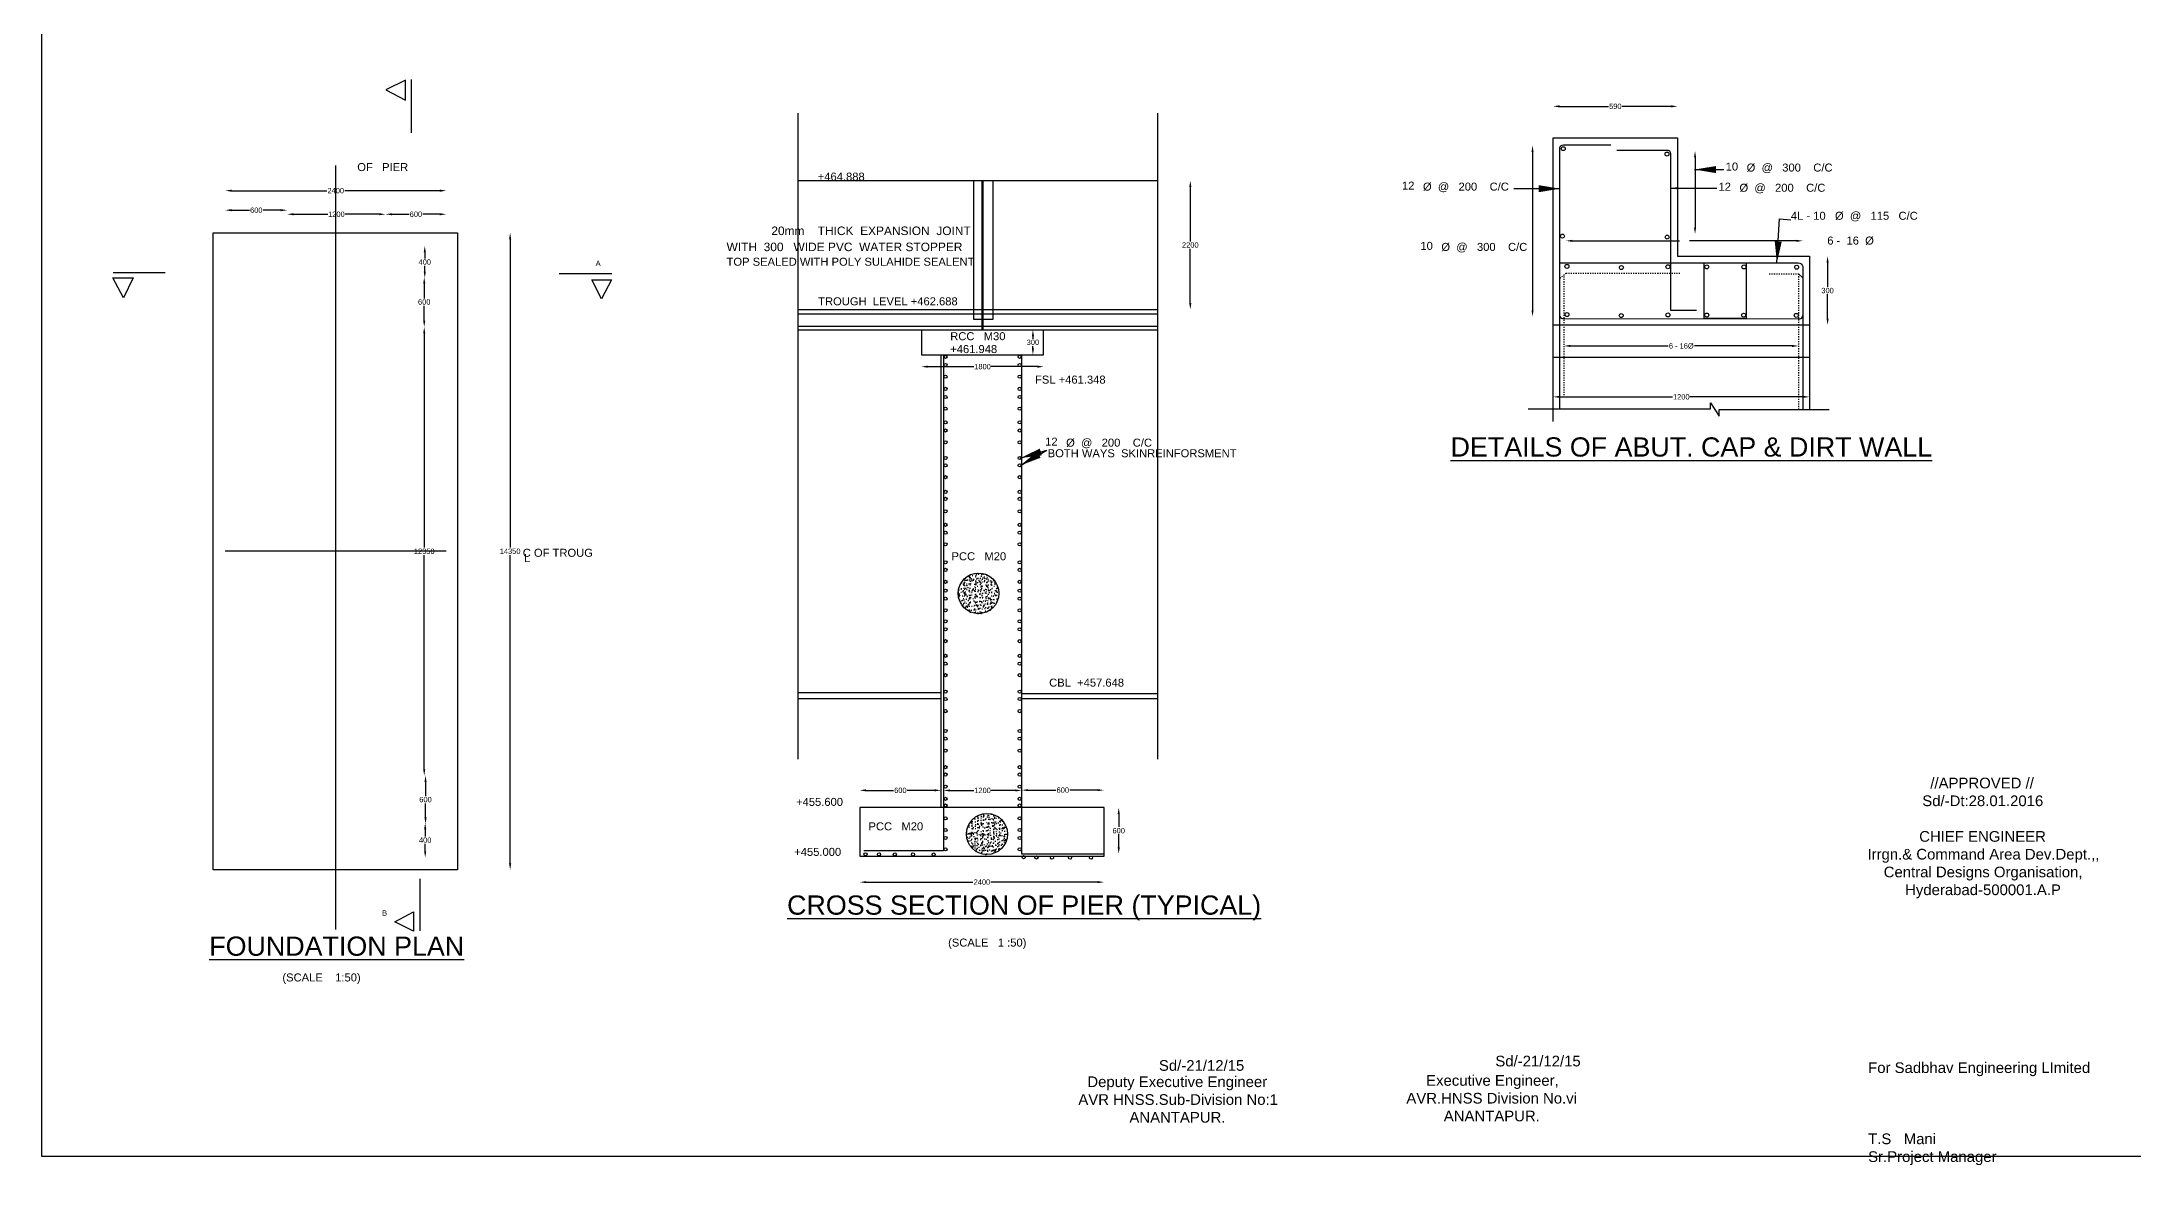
# Model space of a CAD drawing. Header units: inches. Extents: x -301 to 28, y 7 to 217.
# Drawn here: x -301 to -105.1, y 6.9 to 112.2 of the extents above; entities that cross this region are included whole.
import ezdxf

# ---------------------------------------------------------------- set-up
doc = ezdxf.new("R2010")
doc.units = ezdxf.units.IN
doc.header["$MEASUREMENT"] = 0
doc.linetypes.add('DOT2', pattern=[0.125, 0, -0.125])
doc.layers.add('DIMENSIONS', color=7, linetype='Continuous')
doc.layers.add('TEXT', color=10, linetype='Continuous')
doc.styles.get("Standard").update_dxf_attribs({"font": 'arial.ttf', "height": 0.5})
doc.dimstyles.get("Standard").update_dxf_attribs({"dimtxt": 0.5, "dimasz": 0.6, "dimexe": 0.18, "dimexo": 0.0625, "dimgap": 0.09, "dimtad": 0, "dimtih": 1, "dimtoh": 1, "dimdec": 4, "dimzin": 0, "dimdsep": 46, "dimtxsty": 'Standard', "dimcen": 0.09, "dimse1": 1, "dimse2": 1, "dimadec": 0, "dimazin": 0, "dimtfac": 1, "dimtdec": 4, "dimtofl": 0, "dimtmove": 0, "dimatfit": 3, "dimfxl": 1, "dimtolj": 1, "dimtzin": 0, "dimarcsym": 0})
pattern_1 = [(50, (0, 0), (0.7172602, -0.0627521), [0.075, -0.825]), (355, (0, 0), (-0.1387513, 0.7521921), [0.06, -0.66]), (100.4514, (0.0598, -0.0052), (0.5785094, 0.6894395), [0.0637402, -0.701142]), (46.1842, (0, 0.2), (1.067241, -0.165519), [0.1125, -1.2375]), (96.6356, (0.0889, 0.1862), (0.9346627, 0.974118), [0.0956103, -1.051713]), (351.1842, (0, 0.2), (0.934662, 0.9741186), [0.09, -0.99]), (21, (0.1, 0.15), (0.596907, -0.4026189), [0.075, -0.825]), (326, (0.1, 0.15), (0.2433153, 0.72515), [0.06, -0.66]), (71.4514, (0.14974, 0.11645), (0.8402226, 0.3225305), [0.0637402, -0.701142]), (37.5, (0, 0), (0.01215986, 0.33289385), [0, -0.652, 0, -0.67, 0, -0.6625]), (7.5, (0, 0), (0.26306954, 0.3944117), [0, -0.382, 0, -0.637, 0, -0.2525]), (327.5, (-0.223, 0), (0.53382244, -0.02255487), [0, -0.25, 0, -0.78, 0, -1.035]), (317.5, (-0.323, 0), (0.5831862, 0.100105), [0, -0.325, 0, -0.518, 0, -0.735])]

# ---------------------------------------------------------------- blocks, each defined once
blk = doc.blocks.new('*D46')
at = {"layer": 'Defpoints', "color": 0, "transparency": 16777216}
for p in [(-263.14, 98.21), (-283.85, 64.47), (-263.14, 64.47)]:
    blk.add_point(p, dxfattribs=at)
at = {"layer": 'DIMENSIONS', "color": 0, "lineweight": -2, "transparency": 16777216}
for p, q in [((-283.25, 98.21), (-274.33, 98.21)), ((-263.74, 98.21), (-272.65, 98.21))]:
    blk.add_line(p, q, dxfattribs=at)
at = {"layer": 'DIMENSIONS', "color": 0, "transparency": 16777216}
for points in [[(-283.25, 98.31), (-283.25, 98.11), (-283.85, 98.21)], [(-263.74, 98.31), (-263.74, 98.11), (-263.14, 98.21)]]:
    blk.add_solid(points, dxfattribs=at)
at = {"layer": 'DIMENSIONS', "color": 0, "transparency": 16777216, "insert": (-273.49, 98.21), "char_height": 0.5, "attachment_point": 5}
blk.add_mtext('\\A1;2400', dxfattribs=at)
blk = doc.blocks.new('*D47')
at = {"layer": 'Defpoints', "color": 0, "transparency": 16777216}
for p in [(-283.85, 96.11), (-278.04, 96.38), (-278.04, 96.03)]:
    blk.add_point(p, dxfattribs=at)
at = {"layer": 'DIMENSIONS', "color": 0, "lineweight": -2, "transparency": 16777216}
for p, q in [((-283.25, 96.38), (-281.59, 96.38)), ((-278.64, 96.38), (-280.3, 96.38))]:
    blk.add_line(p, q, dxfattribs=at)
at = {"layer": 'DIMENSIONS', "color": 0, "transparency": 16777216}
for points in [[(-283.25, 96.48), (-283.25, 96.28), (-283.85, 96.38)], [(-278.64, 96.48), (-278.64, 96.28), (-278.04, 96.38)]]:
    blk.add_solid(points, dxfattribs=at)
at = {"layer": 'DIMENSIONS', "color": 0, "transparency": 16777216, "insert": (-280.94, 96.38), "char_height": 0.5, "attachment_point": 5}
blk.add_mtext('\\A1;600', dxfattribs=at)
blk = doc.blocks.new('*D48')
at = {"layer": 'Defpoints', "color": 0, "transparency": 16777216}
for p in [(-278.04, 96.1), (-268.82, 96.1), (-268.82, 96)]:
    blk.add_point(p, dxfattribs=at)
at = {"layer": 'DIMENSIONS', "color": 0, "lineweight": -2, "transparency": 16777216}
for p, q in [((-277.44, 96), (-274.24, 96)), ((-269.42, 96), (-272.62, 96))]:
    blk.add_line(p, q, dxfattribs=at)
at = {"layer": 'DIMENSIONS', "color": 0, "transparency": 16777216}
for points in [[(-277.44, 96.1), (-277.44, 95.9), (-278.04, 96)], [(-269.42, 96.1), (-269.42, 95.9), (-268.82, 96)]]:
    blk.add_solid(points, dxfattribs=at)
at = {"layer": 'DIMENSIONS', "color": 0, "transparency": 16777216, "insert": (-273.43, 96), "char_height": 0.5, "attachment_point": 5}
blk.add_mtext('\\A1;1200', dxfattribs=at)
blk = doc.blocks.new('*D49')
at = {"layer": 'Defpoints', "color": 0, "transparency": 16777216}
for p in [(-268.82, 96), (-263.14, 96), (-263.14, 96)]:
    blk.add_point(p, dxfattribs=at)
at = {"layer": 'DIMENSIONS', "color": 0, "lineweight": -2, "transparency": 16777216}
for p, q in [((-268.22, 96), (-266.62, 96)), ((-263.74, 96), (-265.34, 96))]:
    blk.add_line(p, q, dxfattribs=at)
at = {"layer": 'DIMENSIONS', "color": 0, "transparency": 16777216}
for points in [[(-268.22, 96.1), (-268.22, 95.9), (-268.82, 96)], [(-263.74, 96.1), (-263.74, 95.9), (-263.14, 96)]]:
    blk.add_solid(points, dxfattribs=at)
at = {"layer": 'DIMENSIONS', "color": 0, "transparency": 16777216, "insert": (-265.98, 96), "char_height": 0.5, "attachment_point": 5}
blk.add_mtext('\\A1;600', dxfattribs=at)
blk = doc.blocks.new('*D50')
at = {"layer": 'Defpoints', "color": 0, "transparency": 16777216}
for p in [(-262.08, 94.25), (-262.08, 34.58), (-257.15, 34.58)]:
    blk.add_point(p, dxfattribs=at)
at = {"layer": 'DIMENSIONS', "color": 0, "lineweight": -2, "transparency": 16777216}
for p, q in [((-257.15, 93.65), (-257.15, 64.76)), ((-257.15, 35.18), (-257.15, 64.07))]:
    blk.add_line(p, q, dxfattribs=at)
at = {"layer": 'DIMENSIONS', "color": 0, "transparency": 16777216}
for points in [[(-257.25, 93.65), (-257.05, 93.65), (-257.15, 94.25)], [(-257.25, 35.18), (-257.05, 35.18), (-257.15, 34.58)]]:
    blk.add_solid(points, dxfattribs=at)
at = {"layer": 'DIMENSIONS', "color": 0, "transparency": 16777216, "insert": (-257.15, 64.42), "char_height": 0.5, "attachment_point": 5}
blk.add_mtext('\\A1;14350', dxfattribs=at)
blk = doc.blocks.new('*D51')
at = {"layer": 'Defpoints', "color": 0, "transparency": 16777216}
for p in [(-265.13, 38.98), (-265.11, 38.98), (-265.13, 35.72)]:
    blk.add_point(p, dxfattribs=at)
at = {"layer": 'DIMENSIONS', "color": 0, "lineweight": -2, "transparency": 16777216}
for p, q in [((-265.11, 38.38), (-265.11, 37.7)), ((-265.11, 36.32), (-265.11, 37.01))]:
    blk.add_line(p, q, dxfattribs=at)
at = {"layer": 'DIMENSIONS', "color": 0, "transparency": 16777216}
for points in [[(-265.21, 38.38), (-265.01, 38.38), (-265.11, 38.98)], [(-265.21, 36.32), (-265.01, 36.32), (-265.11, 35.72)]]:
    blk.add_solid(points, dxfattribs=at)
at = {"layer": 'DIMENSIONS', "color": 0, "transparency": 16777216, "insert": (-265.11, 37.35), "char_height": 0.5, "attachment_point": 5}
blk.add_mtext('\\A1;400', dxfattribs=at)
blk = doc.blocks.new('*D52')
at = {"layer": 'Defpoints', "color": 0, "transparency": 16777216}
for p in [(-265.09, 43.4), (-265.08, 43.4), (-265.09, 38.89)]:
    blk.add_point(p, dxfattribs=at)
at = {"layer": 'DIMENSIONS', "color": 0, "lineweight": -2, "transparency": 16777216}
for p, q in [((-265.08, 42.8), (-265.08, 41.49)), ((-265.08, 39.49), (-265.08, 40.8))]:
    blk.add_line(p, q, dxfattribs=at)
at = {"layer": 'DIMENSIONS', "color": 0, "transparency": 16777216}
for points in [[(-265.18, 42.8), (-264.98, 42.8), (-265.08, 43.4)], [(-265.18, 39.49), (-264.98, 39.49), (-265.08, 38.89)]]:
    blk.add_solid(points, dxfattribs=at)
at = {"layer": 'DIMENSIONS', "color": 0, "transparency": 16777216, "insert": (-265.08, 41.15), "char_height": 0.5, "attachment_point": 5}
blk.add_mtext('\\A1;600', dxfattribs=at)
blk = doc.blocks.new('*D53')
at = {"layer": 'Defpoints', "color": 0, "transparency": 16777216}
for p in [(-265.2, 85.44), (-265.09, 85.44), (-265.09, 43.4)]:
    blk.add_point(p, dxfattribs=at)
at = {"layer": 'DIMENSIONS', "color": 0, "lineweight": -2, "transparency": 16777216}
for p, q in [((-265.2, 84.84), (-265.2, 64.76)), ((-265.2, 44), (-265.2, 64.07))]:
    blk.add_line(p, q, dxfattribs=at)
at = {"layer": 'DIMENSIONS', "color": 0, "transparency": 16777216}
for points in [[(-265.3, 84.84), (-265.1, 84.84), (-265.2, 85.44)], [(-265.3, 44), (-265.1, 44), (-265.2, 43.4)]]:
    blk.add_solid(points, dxfattribs=at)
at = {"layer": 'DIMENSIONS', "color": 0, "transparency": 16777216, "insert": (-265.2, 64.42), "char_height": 0.5, "attachment_point": 5}
blk.add_mtext('\\A1;12350', dxfattribs=at)
blk = doc.blocks.new('*D54')
at = {"layer": 'Defpoints', "color": 0, "transparency": 16777216}
for p in [(-265.2, 90.11), (-265.2, 90.11), (-265.2, 85.44)]:
    blk.add_point(p, dxfattribs=at)
at = {"layer": 'DIMENSIONS', "color": 0, "lineweight": -2, "transparency": 16777216}
for p, q in [((-265.2, 89.51), (-265.2, 88.12)), ((-265.2, 86.04), (-265.2, 87.43))]:
    blk.add_line(p, q, dxfattribs=at)
at = {"layer": 'DIMENSIONS', "color": 0, "transparency": 16777216}
for points in [[(-265.3, 89.51), (-265.1, 89.51), (-265.2, 90.11)], [(-265.3, 86.04), (-265.1, 86.04), (-265.2, 85.44)]]:
    blk.add_solid(points, dxfattribs=at)
at = {"layer": 'DIMENSIONS', "color": 0, "transparency": 16777216, "insert": (-265.2, 87.78), "char_height": 0.5, "attachment_point": 5}
blk.add_mtext('\\A1;600', dxfattribs=at)
blk = doc.blocks.new('*D55')
at = {"layer": 'Defpoints', "color": 0, "transparency": 16777216}
for p in [(-265.18, 93.03), (-265.15, 93.03), (-265.18, 90.02)]:
    blk.add_point(p, dxfattribs=at)
at = {"layer": 'DIMENSIONS', "color": 0, "lineweight": -2, "transparency": 16777216}
for p, q in [((-265.15, 92.43), (-265.15, 91.87)), ((-265.15, 90.62), (-265.15, 91.18))]:
    blk.add_line(p, q, dxfattribs=at)
at = {"layer": 'DIMENSIONS', "color": 0, "transparency": 16777216}
for points in [[(-265.25, 92.43), (-265.05, 92.43), (-265.15, 93.03)], [(-265.25, 90.62), (-265.05, 90.62), (-265.15, 90.02)]]:
    blk.add_solid(points, dxfattribs=at)
at = {"layer": 'DIMENSIONS', "color": 0, "transparency": 16777216, "insert": (-265.15, 91.52), "char_height": 0.5, "attachment_point": 5}
blk.add_mtext('\\A1;400', dxfattribs=at)
blk = doc.blocks.new('*D56')
at = {"layer": 'Defpoints', "color": 0, "transparency": 16777216}
for p in [(-196.48, 99.15), (-196.48, 87.08), (-193.41, 87.08)]:
    blk.add_point(p, dxfattribs=at)
at = {"layer": 'DIMENSIONS', "color": 0, "lineweight": -2, "transparency": 16777216}
for p, q in [((-193.41, 98.55), (-193.41, 93.46)), ((-193.41, 87.68), (-193.41, 92.77))]:
    blk.add_line(p, q, dxfattribs=at)
at = {"layer": 'DIMENSIONS', "color": 0, "transparency": 16777216}
for points in [[(-193.51, 98.55), (-193.31, 98.55), (-193.41, 99.15)], [(-193.51, 87.68), (-193.31, 87.68), (-193.41, 87.08)]]:
    blk.add_solid(points, dxfattribs=at)
at = {"layer": 'DIMENSIONS', "color": 0, "transparency": 16777216, "insert": (-193.41, 93.12), "char_height": 0.5, "attachment_point": 5}
blk.add_mtext('\\A1;2200', dxfattribs=at)
blk = doc.blocks.new('*D57')
at = {"layer": 'Defpoints', "color": 0, "transparency": 16777216}
for p in [(-208.16, 85.16), (-208.16, 82.84), (-208.16, 82.84)]:
    blk.add_point(p, dxfattribs=at)
at = {"layer": 'DIMENSIONS', "color": 0, "lineweight": -2, "transparency": 16777216}
for p, q in [((-208.16, 84.56), (-208.16, 84.34)), ((-208.16, 83.44), (-208.16, 83.65))]:
    blk.add_line(p, q, dxfattribs=at)
at = {"layer": 'DIMENSIONS', "color": 0, "transparency": 16777216}
for points in [[(-208.26, 84.56), (-208.06, 84.56), (-208.16, 85.16)], [(-208.26, 83.44), (-208.06, 83.44), (-208.16, 82.84)]]:
    blk.add_solid(points, dxfattribs=at)
at = {"layer": 'DIMENSIONS', "color": 0, "transparency": 16777216, "insert": (-208.16, 84), "char_height": 0.5, "attachment_point": 5}
blk.add_mtext('\\A1;300', dxfattribs=at)
blk = doc.blocks.new('*D58')
at = {"layer": 'Defpoints', "color": 0, "transparency": 16777216}
for p in [(-218.61, 82.84), (-207.15, 82.84), (-207.15, 81.72)]:
    blk.add_point(p, dxfattribs=at)
at = {"layer": 'DIMENSIONS', "color": 0, "lineweight": -2, "transparency": 16777216}
for p, q in [((-218.01, 81.72), (-213.69, 81.72)), ((-207.75, 81.72), (-212.07, 81.72))]:
    blk.add_line(p, q, dxfattribs=at)
at = {"layer": 'DIMENSIONS', "color": 0, "transparency": 16777216}
for points in [[(-218.01, 81.82), (-218.01, 81.62), (-218.61, 81.72)], [(-207.75, 81.82), (-207.75, 81.62), (-207.15, 81.72)]]:
    blk.add_solid(points, dxfattribs=at)
at = {"layer": 'DIMENSIONS', "color": 0, "transparency": 16777216, "insert": (-212.88, 81.72), "char_height": 0.5, "attachment_point": 5}
blk.add_mtext('\\A1;1800', dxfattribs=at)
blk = doc.blocks.new('*D59')
at = {"layer": 'Defpoints', "color": 0, "transparency": 16777216}
for p in [(-216.77, 42.02), (-224.39, 40.4), (-216.77, 40.4)]:
    blk.add_point(p, dxfattribs=at)
at = {"layer": 'DIMENSIONS', "color": 0, "lineweight": -2, "transparency": 16777216}
for p, q in [((-223.79, 42.02), (-221.22, 42.02)), ((-217.37, 42.02), (-219.93, 42.02))]:
    blk.add_line(p, q, dxfattribs=at)
at = {"layer": 'DIMENSIONS', "color": 0, "transparency": 16777216}
for points in [[(-223.79, 42.12), (-223.79, 41.92), (-224.39, 42.02)], [(-217.37, 42.12), (-217.37, 41.92), (-216.77, 42.02)]]:
    blk.add_solid(points, dxfattribs=at)
at = {"layer": 'DIMENSIONS', "color": 0, "transparency": 16777216, "insert": (-220.58, 42.02), "char_height": 0.5, "attachment_point": 5}
blk.add_mtext('\\A1;600', dxfattribs=at)
blk = doc.blocks.new('*D60')
at = {"layer": 'Defpoints', "color": 0, "transparency": 16777216}
for p in [(-209.21, 42.01), (-216.54, 40.4), (-209.21, 40.4)]:
    blk.add_point(p, dxfattribs=at)
at = {"layer": 'DIMENSIONS', "color": 0, "lineweight": -2, "transparency": 16777216}
for p, q in [((-215.94, 42.01), (-213.69, 42.01)), ((-209.81, 42.01), (-212.07, 42.01))]:
    blk.add_line(p, q, dxfattribs=at)
at = {"layer": 'DIMENSIONS', "color": 0, "transparency": 16777216}
for points in [[(-215.94, 42.11), (-215.94, 41.91), (-216.54, 42.01)], [(-209.81, 42.11), (-209.81, 41.91), (-209.21, 42.01)]]:
    blk.add_solid(points, dxfattribs=at)
at = {"layer": 'DIMENSIONS', "color": 0, "transparency": 16777216, "insert": (-212.88, 42.01), "char_height": 0.5, "attachment_point": 5}
blk.add_mtext('\\A1;1200', dxfattribs=at)
blk = doc.blocks.new('*D61')
at = {"layer": 'Defpoints', "color": 0, "transparency": 16777216}
for p in [(-201.5, 42.04), (-209.21, 40.4), (-201.5, 40.4)]:
    blk.add_point(p, dxfattribs=at)
at = {"layer": 'DIMENSIONS', "color": 0, "lineweight": -2, "transparency": 16777216}
for p, q in [((-208.61, 42.04), (-206, 42.04)), ((-202.1, 42.04), (-204.71, 42.04))]:
    blk.add_line(p, q, dxfattribs=at)
at = {"layer": 'DIMENSIONS', "color": 0, "transparency": 16777216}
for points in [[(-208.61, 42.14), (-208.61, 41.94), (-209.21, 42.04)], [(-202.1, 42.14), (-202.1, 41.94), (-201.5, 42.04)]]:
    blk.add_solid(points, dxfattribs=at)
at = {"layer": 'DIMENSIONS', "color": 0, "transparency": 16777216, "insert": (-205.36, 42.04), "char_height": 0.5, "attachment_point": 5}
blk.add_mtext('\\A1;600', dxfattribs=at)
blk = doc.blocks.new('*D62')
at = {"layer": 'Defpoints', "color": 0, "transparency": 16777216}
for p in [(-201.5, 40.4), (-201.5, 36.08), (-200.12, 36.08)]:
    blk.add_point(p, dxfattribs=at)
at = {"layer": 'DIMENSIONS', "color": 0, "lineweight": -2, "transparency": 16777216}
for p, q in [((-200.12, 39.8), (-200.12, 38.59)), ((-200.12, 36.68), (-200.12, 37.9))]:
    blk.add_line(p, q, dxfattribs=at)
at = {"layer": 'DIMENSIONS', "color": 0, "transparency": 16777216}
for points in [[(-200.22, 39.8), (-200.02, 39.8), (-200.12, 40.4)], [(-200.22, 36.68), (-200.02, 36.68), (-200.12, 36.08)]]:
    blk.add_solid(points, dxfattribs=at)
at = {"layer": 'DIMENSIONS', "color": 0, "transparency": 16777216, "insert": (-200.12, 38.24), "char_height": 0.5, "attachment_point": 5}
blk.add_mtext('\\A1;600', dxfattribs=at)
blk = doc.blocks.new('*D63')
at = {"layer": 'Defpoints', "color": 0, "transparency": 16777216}
for p in [(-224.39, 35.85), (-201.5, 35.85), (-201.5, 33.42)]:
    blk.add_point(p, dxfattribs=at)
at = {"layer": 'DIMENSIONS', "color": 0, "lineweight": -2, "transparency": 16777216}
for p, q in [((-223.79, 33.42), (-213.78, 33.42)), ((-202.1, 33.42), (-212.1, 33.42))]:
    blk.add_line(p, q, dxfattribs=at)
at = {"layer": 'DIMENSIONS', "color": 0, "transparency": 16777216}
for points in [[(-223.79, 33.52), (-223.79, 33.32), (-224.39, 33.42)], [(-202.1, 33.52), (-202.1, 33.32), (-201.5, 33.42)]]:
    blk.add_solid(points, dxfattribs=at)
at = {"layer": 'DIMENSIONS', "color": 0, "transparency": 16777216, "insert": (-212.94, 33.42), "char_height": 0.5, "attachment_point": 5}
blk.add_mtext('\\A1;2400', dxfattribs=at)
blk = doc.blocks.new('*D64')
at = {"layer": 'Defpoints', "color": 0, "transparency": 16777216}
for p in [(-147.74, 106.11), (-159.41, 103.16), (-147.74, 103.16)]:
    blk.add_point(p, dxfattribs=at)
at = {"layer": 'DIMENSIONS', "color": 0, "lineweight": -2, "transparency": 16777216}
for p, q in [((-158.81, 106.11), (-154.22, 106.11)), ((-148.34, 106.11), (-152.93, 106.11))]:
    blk.add_line(p, q, dxfattribs=at)
at = {"layer": 'DIMENSIONS', "color": 0, "transparency": 16777216}
for points in [[(-158.81, 106.21), (-158.81, 106.01), (-159.41, 106.11)], [(-148.34, 106.21), (-148.34, 106.01), (-147.74, 106.11)]]:
    blk.add_solid(points, dxfattribs=at)
at = {"layer": 'DIMENSIONS', "color": 0, "transparency": 16777216, "insert": (-153.58, 106.11), "char_height": 0.5, "attachment_point": 5}
blk.add_mtext('\\A1;590', dxfattribs=at)
blk = doc.blocks.new('*D65')
at = {"layer": 'Defpoints', "color": 0, "transparency": 16777216}
for p in [(-135.39, 92.07), (-135.39, 85.63), (-133.69, 85.63)]:
    blk.add_point(p, dxfattribs=at)
at = {"layer": 'DIMENSIONS', "color": 0, "lineweight": -2, "transparency": 16777216}
for p, q in [((-133.69, 91.47), (-133.69, 89.19)), ((-133.69, 86.23), (-133.69, 88.5))]:
    blk.add_line(p, q, dxfattribs=at)
at = {"layer": 'DIMENSIONS', "color": 0, "transparency": 16777216}
for points in [[(-133.79, 91.47), (-133.59, 91.47), (-133.69, 92.07)], [(-133.79, 86.23), (-133.59, 86.23), (-133.69, 85.63)]]:
    blk.add_solid(points, dxfattribs=at)
at = {"layer": 'DIMENSIONS', "color": 0, "transparency": 16777216, "insert": (-133.69, 88.85), "char_height": 0.5, "attachment_point": 5}
blk.add_mtext('\\A1;300', dxfattribs=at)
blk = doc.blocks.new('*D66')
at = {"layer": 'Defpoints', "color": 0, "transparency": 16777216}
for p in [(-158.39, 83.89), (-136.42, 83.66), (-136.42, 83.52)]:
    blk.add_point(p, dxfattribs=at)
at = {"layer": 'DIMENSIONS', "color": 0, "lineweight": -2, "transparency": 16777216}
for p, q in [((-157.79, 83.66), (-148.63, 83.66)), ((-137.02, 83.66), (-146.17, 83.66))]:
    blk.add_line(p, q, dxfattribs=at)
at = {"layer": 'DIMENSIONS', "color": 0, "transparency": 16777216}
for points in [[(-157.79, 83.76), (-157.79, 83.56), (-158.39, 83.66)], [(-137.02, 83.76), (-137.02, 83.56), (-136.42, 83.66)]]:
    blk.add_solid(points, dxfattribs=at)
at = {"layer": 'DIMENSIONS', "color": 0, "transparency": 16777216, "insert": (-147.4, 83.66), "char_height": 0.5, "attachment_point": 5}
blk.add_mtext('\\A1;6 - 16Ø', dxfattribs=at)
blk = doc.blocks.new('*D67')
at = {"layer": 'Defpoints', "color": 0, "transparency": 16777216}
for p in [(-159.41, 79), (-135.39, 79), (-135.39, 78.89)]:
    blk.add_point(p, dxfattribs=at)
at = {"layer": 'DIMENSIONS', "color": 0, "lineweight": -2, "transparency": 16777216}
for p, q in [((-158.81, 78.89), (-148.21, 78.89)), ((-135.99, 78.89), (-146.59, 78.89))]:
    blk.add_line(p, q, dxfattribs=at)
at = {"layer": 'DIMENSIONS', "color": 0, "transparency": 16777216}
for points in [[(-158.81, 78.99), (-158.81, 78.79), (-159.41, 78.89)], [(-135.99, 78.99), (-135.99, 78.79), (-135.39, 78.89)]]:
    blk.add_solid(points, dxfattribs=at)
at = {"layer": 'DIMENSIONS', "color": 0, "transparency": 16777216, "insert": (-147.4, 78.89), "char_height": 0.5, "attachment_point": 5}
blk.add_mtext('\\A1;1200', dxfattribs=at)
blk = doc.blocks.new('*D69')
at = {"layer": 'Defpoints', "color": 0, "transparency": 16777216}
for p in [(-136.01, 93.51), (-158.2, 90.48), (-136.01, 91.1)]:
    blk.add_point(p, dxfattribs=at)
at = {"layer": 'TEXT', "color": 0, "lineweight": -2, "transparency": 16777216}
for p, q in [((-157.6, 93.51), (-147.58, 93.51)), ((-136.61, 93.51), (-146.63, 93.51))]:
    blk.add_line(p, q, dxfattribs=at)
at = {"layer": 'TEXT', "color": 0, "transparency": 16777216}
for points in [[(-157.6, 93.61), (-157.6, 93.41), (-158.2, 93.51)], [(-136.61, 93.61), (-136.61, 93.41), (-136.01, 93.51)]]:
    blk.add_solid(points, dxfattribs=at)
at = {"layer": 'TEXT', "color": 0, "transparency": 16777216, "insert": (-147.11, 93.51), "char_height": 0.5, "attachment_point": 5}
blk.add_mtext('\\A1;    ', dxfattribs=at)
blk = doc.blocks.new('*D70')
at = {"layer": 'Defpoints', "color": 0, "transparency": 16777216}
for p in [(-158.67, 102.43), (-161.34, 86.41), (-158.77, 86.41)]:
    blk.add_point(p, dxfattribs=at)
at = {"layer": 'TEXT', "color": 0, "lineweight": -2, "transparency": 16777216}
blk.add_line((-161.34, 101.83), (-161.34, 87.01), dxfattribs=at)
at = {"layer": 'TEXT', "color": 0, "transparency": 16777216}
for points in [[(-161.44, 101.83), (-161.24, 101.83), (-161.34, 102.43)], [(-161.44, 87.01), (-161.24, 87.01), (-161.34, 86.41)]]:
    blk.add_solid(points, dxfattribs=at)
blk = doc.blocks.new('*D71')
at = {"layer": 'Defpoints', "color": 0, "transparency": 16777216}
for p in [(-148.51, 101.92), (-148.41, 94.14), (-146.11, 94.14)]:
    blk.add_point(p, dxfattribs=at)
at = {"layer": 'TEXT', "color": 0, "lineweight": -2, "transparency": 16777216}
blk.add_line((-146.11, 101.32), (-146.11, 94.74), dxfattribs=at)
at = {"layer": 'TEXT', "color": 0, "transparency": 16777216}
for points in [[(-146.21, 101.32), (-146.01, 101.32), (-146.11, 101.92)], [(-146.21, 94.74), (-146.01, 94.74), (-146.11, 94.14)]]:
    blk.add_solid(points, dxfattribs=at)

msp = doc.modelspace()

# ---------------------------------------------------------------- hatches: boundary and pattern name
at = {"layer": 'TEXT'}
h = msp.add_hatch(dxfattribs=at)
h.set_pattern_fill('AR-CONC', color=0, scale=0.1, style=0)
h.set_pattern_definition(pattern_1)
h.paths.add_polyline_path([(-211.35103, 60.4782, 1), (-215.15789, 60.4782, 1)])
h = msp.add_hatch(dxfattribs=at)
h.set_pattern_fill('AR-CONC', color=0, scale=0.1, style=0)
h.set_pattern_definition(pattern_1)
h.paths.add_polyline_path([(-214.39307, 37.9276, 1), (-210.54226, 37.9276, 1)])

# ---------------------------------------------------------------- linework, layer by layer
at = {"color": 0}
for points in [[(-266.95375, 108.57274), (-268.81435, 107.65225), (-266.95375, 106.68573), (-266.95375, 108.57274)], [(-266.40091, 103.62524), (-266.40091, 108.61877)], [(-230.20017, 105.47227), (-230.20017, 44.95124)], [(-196.4827, 105.47227), (-196.4827, 44.95124)], [(-159.41055, 76.59152), (-159.41055, 103.15697), (-147.74019, 103.15697), (-147.74019, 92.06589), (-135.3929, 92.06589), (-135.3929, 77.70101)], [(-273.52819, 100.56049), (-273.52819, 28.98538)], [(-230.20017, 99.15238), (-196.4827, 99.15238)], [(-213.72496, 99.15238), (-213.72496, 86.16374), (-211.89212, 86.16374), (-211.89212, 99.15238)], [(-212.9276, 85.15863), (-212.9276, 99.15238)], [(-212.83002, 85.15863), (-212.83002, 99.15238)], [(-294.35971, 90.55075), (-289.47444, 90.55075)], [(-252.55165, 90.43796), (-247.61977, 90.43796)], [(-136.41602, 90.41387), (-136.01095, 90.04726)], [(-293.39715, 88.16281), (-294.37477, 90.04465), (-292.4749, 90.04465), (-293.39715, 88.16281)], [(-248.5737, 88.07026), (-249.48421, 89.86988), (-247.63621, 89.86988), (-248.5737, 88.07026)], [(-230.20017, 87.08385), (-196.4827, 87.08385)], [(-230.20017, 86.67521), (-196.4827, 86.67521)], [(-158.76846, 86.41115), (-158.72075, 86.3291), (-158.63119, 86.26695), (-158.52173, 86.24208), (-158.31773, 86.24457), (-136.29702, 86.2093), (-136.1959, 86.23624), (-136.11636, 86.30091), (-136.05435, 86.3831), (-136.01095, 86.50435)], [(-230.20017, 85.50416), (-196.4827, 85.50416)], [(-230.20017, 85.15863), (-196.4827, 85.15863)], [(-218.60803, 85.15863), (-218.60803, 82.83991), (-207.15265, 82.83991), (-207.15265, 85.15863)], [(-159.41055, 85.6263), (-135.3929, 85.6263)], [(-209.21477, 82.83991), (-209.21477, 36.08401), (-201.49673, 36.08401), (-201.49673, 40.3992), (-224.38523, 40.3992), (-224.38523, 35.8524), (-201.49673, 35.8524), (-201.49673, 36.08401)], [(-216.54479, 82.83991), (-216.54479, 36.35218), (-224.00178, 36.35218)], [(-216.76939, 40.3992), (-216.76939, 82.83991)], [(-159.41055, 82.60925), (-135.3929, 82.60925)], [(-161.75836, 77.77594), (-144.6559, 77.77594), (-144.6559, 78.33643), (-143.84222, 77.07893), (-143.84222, 77.70101), (-133.52722, 77.70101)], [(-283.85236, 64.4697), (-263.13503, 64.4697)], [(-230.20017, 51.20082), (-216.76939, 51.20082)], [(-209.21477, 51.10018), (-196.4827, 51.10018)], [(-216.76939, 50.59388), (-230.20017, 50.59388)], [(-196.4827, 50.58771), (-209.21477, 50.58771)], [(-265.62407, 33.74245), (-265.62407, 28.84648)], [(-267.95905, 29.70653), (-266.19679, 30.64345), (-266.19679, 28.84006), (-267.95905, 29.70653)]]:
    msp.add_lwpolyline(points, dxfattribs=at)
for points in [[(-158.76846, 77.77594), (-158.76846, 102.21588, -0.471827453), (-158.43533, 102.49032), (-154.0118, 102.49032)], [(-153.44321, 102.01842), (-148.73813, 102.01842, -0.40146784), (-148.41272, 101.70695), (-148.41272, 87.01551), (-145.96244, 87.01551)], [(-158.76846, 91.45059), (-136.44292, 91.45059, -0.355864903), (-136.01095, 91.09855), (-136.01095, 77.70101)]]:
    msp.add_lwpolyline(points, format="xyb", dxfattribs=at)
for points in [[(-284.98037, 94.24954), (-262.07601, 94.24954), (-262.07601, 34.5825), (-284.98037, 34.5825)], [(-145.24259, 91.45059), (-141.32594, 91.45059), (-141.32594, 86.21735), (-145.24259, 86.21735)]]:
    msp.add_lwpolyline(points, close=True, dxfattribs=at)
at = {"color": 0, "linetype": 'DOT2'}
for points in [[(-158.76846, 89.99591), (-158.20009, 90.48284), (-147.42504, 90.48284)], [(-158.39025, 79.04268), (-158.39025, 90.30841)], [(-139.16291, 90.41387), (-136.41602, 90.41387), (-136.41602, 77.70101)]]:
    msp.add_lwpolyline(points, dxfattribs=at)
at = {"color": 0}
for centre, radius in [((-158.45978, 102.14463), 0.18564), ((-148.73815, 101.64149), 0.18564), ((-158.53997, 93.95233), 0.18564), ((-148.72351, 93.85595), 0.18564), ((-158.11448, 91.11449), 0.18564), ((-153.01401, 91.00583), 0.18564), ((-148.64992, 91.0812), 0.18564), ((-145.01065, 91.06805), 0.18564), ((-141.52463, 91.06119), 0.18564), ((-136.58686, 91.03969), 0.18564), ((-158.10823, 86.60115), 0.18564), ((-153.03202, 86.5081), 0.18564), ((-148.65363, 86.56323), 0.18564), ((-145.00891, 86.55516), 0.18564), ((-141.55823, 86.54505), 0.18564), ((-136.62294, 86.52454), 0.18564), ((-216.35531, 82.63701), 0.14769), ((-209.39359, 82.63701), 0.14769), ((-216.35531, 81.8771), 0.14769), ((-216.35531, 80.77694), 0.14769), ((-209.39359, 81.8771), 0.14769), ((-209.39359, 80.77694), 0.14769), ((-216.35531, 79.63578), 0.14769), ((-216.35531, 78.87588), 0.14769), ((-209.39359, 79.63578), 0.14769), ((-209.39359, 78.87588), 0.14769), ((-216.35531, 77.77804), 0.14769), ((-216.35531, 76.49486), 0.14769), ((-209.39359, 77.77804), 0.14769), ((-209.39359, 76.49486), 0.14769), ((-216.35531, 75.73921), 0.14769), ((-216.35531, 74.63703), 0.14769), ((-209.39359, 75.73921), 0.14769), ((-209.39359, 74.63703), 0.14769), ((-216.35531, 73.1685), 0.14769), ((-216.35531, 72.46988), 0.14769), ((-209.39359, 73.1685), 0.14769), ((-209.39359, 72.46988), 0.14769), ((-216.35531, 71.36747), 0.14769), ((-209.39359, 71.36747), 0.14769), ((-216.35531, 69.98449), 0.14769), ((-216.35531, 69.32864), 0.14769), ((-209.39359, 69.98449), 0.14769), ((-209.39359, 69.32864), 0.14769), ((-216.35531, 68.17146), 0.14769), ((-216.35531, 66.90253), 0.14769), ((-209.39359, 68.17146), 0.14769), ((-209.39359, 66.90253), 0.14769), ((-216.35531, 66.16114), 0.14769), ((-216.35531, 65.07286), 0.14769), ((-209.39359, 66.16114), 0.14769), ((-209.39359, 65.07286), 0.14769), ((-216.35531, 63.39046), 0.14769), ((-216.35531, 62.67759), 0.14769), ((-209.39359, 63.39046), 0.14769), ((-209.39359, 62.67759), 0.14769), ((-216.35531, 61.56075), 0.14769), ((-216.35531, 60.73381), 0.14769), ((-209.39359, 61.56075), 0.14769), ((-209.39359, 60.73381), 0.14769), ((-216.35531, 59.97816), 0.14769), ((-216.35531, 58.89459), 0.14769), ((-209.39359, 59.97816), 0.14769), ((-209.39359, 58.89459), 0.14769), ((-216.35531, 57.86319), 0.14769), ((-216.35531, 57.10754), 0.14769), ((-209.39359, 57.86319), 0.14769), ((-209.39359, 57.10754), 0.14769), ((-216.35531, 55.99545), 0.14769), ((-209.39359, 55.99545), 0.14769), ((-216.35531, 54.62673), 0.14769), ((-216.35531, 53.88534), 0.14769), ((-216.35531, 52.81035), 0.14769), ((-209.39359, 54.62673), 0.14769), ((-209.39359, 53.88534), 0.14769), ((-209.39359, 52.81035), 0.14769), ((-216.35531, 51.27053), 0.14769), ((-209.39359, 51.27053), 0.14769), ((-216.35531, 50.57191), 0.14769), ((-216.35531, 49.44557), 0.14769), ((-209.39359, 50.57191), 0.14769), ((-209.39359, 49.44557), 0.14769), ((-216.35531, 47.58761), 0.14769), ((-209.39359, 47.58761), 0.14769), ((-216.35531, 46.86033), 0.14769), ((-216.35531, 45.74287), 0.14769), ((-209.39359, 46.86033), 0.14769), ((-209.39359, 45.74287), 0.14769), ((-216.35531, 44.188), 0.14769), ((-216.35531, 43.49834), 0.14769), ((-209.39359, 44.188), 0.14769), ((-209.39359, 43.49834), 0.14769), ((-216.35531, 42.36981), 0.14769), ((-216.35531, 41.22489), 0.14769), ((-209.39359, 42.36981), 0.14769), ((-209.39359, 41.22489), 0.14769), ((-216.35531, 40.59792), 0.14769), ((-216.35531, 39.39415), 0.14769), ((-209.39359, 40.59792), 0.14769), ((-209.39359, 39.39415), 0.14769), ((-216.35531, 38.29849), 0.14769), ((-216.35531, 37.55867), 0.14769), ((-209.39359, 38.29849), 0.14769), ((-209.39359, 37.55867), 0.14769), ((-223.84694, 36.02942), 0.14769), ((-222.5823, 36.0218), 0.14769), ((-221.10435, 36.01419), 0.14769), ((-219.40547, 36.01419), 0.14769), ((-217.45519, 36.00658), 0.14769), ((-216.35531, 36.49283), 0.14769), ((-209.39359, 36.49283), 0.14769), ((-209.03329, 35.75713), 0.14769), ((-207.82953, 35.72331), 0.14769), ((-206.37831, 35.7112), 0.14769), ((-204.67752, 35.71662), 0.14769), ((-202.71463, 35.7058), 0.14769)]:
    msp.add_circle(centre, radius, dxfattribs=at)
at = {"layer": 'TEXT', "color": 0}
msp.add_lwpolyline([(26.89894, 7.71802), (-301.03692, 7.71802), (-301.03692, 217.41323), (26.89894, 217.41323)], close=True, dxfattribs=at)
for centre, radius in [((-213.25446, 60.4782), 1.90343), ((-212.46767, 37.9276), 1.9254)]:
    msp.add_circle(centre, radius, dxfattribs=at)

# ---------------------------------------------------------------- texts
for s, height, p in [('OF   PIER', 0.75, (-271.47704, 100.04639)), ('10   ', 0.75, (-143.23768, 100.09651)), ('Ø  @   300    C/C', 0.75, (-141.27273, 100)), ('+464.888', 0.75, (-228.32293, 99.15238)), ('12   ', 0.75, (-173.57331, 98.31201)), ('Ø  @   200    C/C', 0.75, (-171.60836, 98.2155)), ('12   ', 0.75, (-143.91072, 98.20569)), ('Ø  @   200    C/C', 0.75, (-141.94577, 98.10918)), ('4L - 10   Ø  @   115   C/C', 0.75, (-137.13152, 95.48421)), ('20mm    THICK  EXPANSION  JOINT', 0.8, (-232.67413, 94.04983)), ('WITH  300   WIDE PVC  WATER STOPPER', 0.8, (-236.86709, 92.54278)), ('10', 0.75, (-171.84689, 92.66279)), ('Ø  @   300    C/C', 0.75, (-169.88194, 92.56628)), ('6 -  16  Ø', 0.75, (-133.7196, 93.1595)), ('A', 0.5, (-249.13788, 91.16161)), ('TOP SEALED WITH POLY SULAHIDE SEALENT', 0.75, (-236.86709, 91.17733)), ('TROUGH  LEVEL +462.688', 0.75, (-228.28274, 87.46911)), ('RCC   M30', 0.75, (-215.90993, 84.19799)), ('+461.948', 0.75, (-215.90993, 82.99318)), ('FSL +461.348', 0.75, (-207.96001, 80.1324)), ('12   ', 0.75, (-207.0129, 74.32107)), ('Ø  @   200    C/C', 0.75, (-205.04795, 74.22456)), ('%%UDETAILS OF ABUT. CAP & DIRT WALL', 1.8, (-169.01938, 73.29424)), ('BOTH WAYS  SKINREINFORSMENT', 0.75, (-206.77268, 73.23006)), ('C OF TROUG', 0.75, (-255.96703, 63.90612)), ('L', 0.75, (-255.84211, 63.40687)), ('PCC   M20', 0.75, (-215.78845, 63.57874)), ('CBL  +457.648', 0.75, (-206.63821, 51.73906)), ('+455.600', 0.75, (-230.35625, 40.56454)), ('PCC   M20', 0.75, (-223.56647, 38.27162)), ('+455.000', 0.75, (-230.52765, 35.88026)), ('%%UCROSS SECTION OF PIER (TYPICAL)', 1.8, (-231.19614, 30.37036)), ('B', 0.5, (-269.14947, 30.28053)), ('%%UFOUNDATION PLAN', 1.8, (-285.34587, 26.52146)), ('(SCALE   1 :50)', 0.75, (-216.10824, 27.38055)), ('(SCALE    1:50)', 0.75, (-278.49309, 24.11434)), ('Sd/-21/12/15', 1, (-196.35077, 15.74151)), ('Sd/-21/12/15', 1, (-164.82444, 16.15505))]:
    msp.add_text(s, height=height, dxfattribs=at).set_placement(p)
at = {"layer": 'TEXT', "color": 0, "char_height": 1, "attachment_point": 1}
for s, insert, width in [('\\pi6.8981;//APPROVED //\\P\\pi6.144;Sd/-Dt:28.01.2016\\P\\pi11.75;\\P\\pi5.8558;CHIEF ENGINEER  \\P\\pi1.0076;Irrgn.& Command Area Dev.Dept.,, \\P\\pi2.5291;Central Designs Organisation, \\P\\pi4.5359;Hyderabad-500001.A.P', (-130.95953, 43.20584), 23.5001486), ('For Sadbhav Engineering LImited \\P\\P\\P\\PT.S   Mani \\PSr.Project Manager ', (-129.88944, 16.53618), 21.6192942), ('\\pi0.91722;Deputy Executive Engineer \\P\\pi0.07138;AVR HNSS.Sub-Division No:1 \\P\\pi4.8572;ANANTAPUR.', (-203.97427, 15.21702), 18.5970567), ('\\pi2.9398;Executive Engineer, \\P\\pi1.0865;AVR.HNSS Division No.vi \\P\\pi4.5937;ANANTAPUR.', (-174.24975, 15.34061), 18.0699831)]:
    msp.add_mtext(s, dxfattribs=dict(at, insert=insert, width=width))

# ---------------------------------------------------------------- dimensions: what is measured, and where the dimension line sits
at = {"layer": 'DIMENSIONS', "color": 0}
for base, p1, p2, text, picture, middle in [((-147.74019, 106.1087), (-159.41055, 103.15697), (-147.74019, 103.15697), '590', '*D64', (-153.57537, 106.1087)), ((-263.13503, 98.20505), (-283.85236, 64.4697), (-263.13503, 64.4697), '2400', '*D46', (-273.49369, 98.20505)), ((-278.03586, 96.38229), (-283.85236, 96.11126), (-278.03586, 96.03382), '600', '*D47', (-280.94411, 96.38229)), ((-268.82182, 95.99695), (-278.03586, 96.09632), (-268.82182, 96.09632), '1200', '*D48', (-273.42884, 95.99695)), ((-263.13503, 95.99695), (-268.82182, 95.99695), (-263.13503, 95.99695), '600', '*D49', (-265.97843, 95.99695)), ((-136.41602, 83.65864), (-158.39025, 83.89396), (-136.41602, 83.52435), '6 - 16Ø', '*D66', (-147.40313, 83.65864)), ((-207.15265, 81.72455), (-218.60803, 82.83991), (-207.15265, 82.83991), '1800', '*D58', (-212.88034, 81.72455)), ((-135.3929, 78.89377), (-159.41055, 78.99614), (-135.3929, 78.99614), '1200', '*D67', (-147.40172, 78.89377)), ((-216.76939, 42.02023), (-224.38523, 40.3992), (-216.76939, 40.3992), '600', '*D59', (-220.57731, 42.02023)), ((-209.21477, 42.00881), (-216.54479, 40.3992), (-209.21477, 40.3992), '1200', '*D60', (-212.87978, 42.00881)), ((-201.49673, 42.04123), (-209.21477, 40.3992), (-201.49673, 40.3992), '600', '*D61', (-205.35575, 42.04123)), ((-201.49673, 33.41714), (-224.38523, 35.8524), (-201.49673, 35.8524), '2400', '*D63', (-212.94098, 33.41714))]:
    dim = msp.add_linear_dim(base=base, p1=p1, p2=p2, text=text, dimstyle='Standard', dxfattribs=at)
    dim.commit()
    dim.dimension.update_dxf_attribs({"geometry": picture, "text_midpoint": middle})
for base, p1, p2, text, picture, middle in [((-193.40713, 87.08385), (-196.4827, 99.15238), (-196.4827, 87.08385), '2200', '*D56', (-193.40713, 93.11812)), ((-257.1518, 34.5825), (-262.07601, 94.24954), (-262.07601, 34.5825), '14350', '*D50', (-257.1518, 64.41602)), ((-265.15406, 93.02739), (-265.18468, 90.02096), (-265.18468, 93.02739), '400', '*D55', (-265.15406, 91.52417)), ((-133.68747, 85.6263), (-135.3929, 92.06589), (-135.3929, 85.6263), '300', '*D65', (-133.68747, 88.84609)), ((-265.19968, 90.11096), (-265.19539, 85.4405), (-265.19539, 90.11096), '600', '*D54', (-265.19968, 87.77573)), ((-265.19539, 85.4405), (-265.09417, 43.39579), (-265.09417, 85.4405), '12350', '*D53', (-265.19539, 64.41815)), ((-208.15738, 82.83991), (-208.15738, 85.15863), (-208.15738, 82.83991), '300', '*D57', (-208.15738, 83.99927)), ((-265.07585, 43.39579), (-265.09417, 38.89464), (-265.09417, 43.39579), '600', '*D52', (-265.07585, 41.14522)), ((-200.12175, 36.08401), (-201.49673, 40.3992), (-201.49673, 36.08401), '600', '*D62', (-200.12175, 38.2416)), ((-265.10917, 38.98464), (-265.12573, 35.72489), (-265.12573, 38.98464), '400', '*D51', (-265.10917, 37.35476))]:
    dim = msp.add_linear_dim(base=base, p1=p1, p2=p2, angle=90, text=text, dimstyle='Standard', dxfattribs=at)
    dim.commit()
    dim.dimension.update_dxf_attribs({"geometry": picture, "text_midpoint": middle})
at = {"layer": 'TEXT', "color": 0}
for base, p1, p2, picture, middle in [((-161.34462, 86.41115), (-158.66664, 102.43169), (-158.76846, 86.41115), '*D70', (-161.34462, 94.42142)), ((-146.10652, 94.13547), (-148.50734, 101.92255), (-148.41272, 94.13547), '*D71', (-146.10652, 98.02901))]:
    dim = msp.add_linear_dim(base=base, p1=p1, p2=p2, angle=90, text=' ', dimstyle='Standard', dxfattribs=at)
    dim.commit()
    dim.dimension.update_dxf_attribs({"geometry": picture, "text_midpoint": middle})
dim = msp.add_linear_dim(base=(-136.01095, 93.5142), p1=(-158.20009, 90.48284), p2=(-136.01095, 91.09855), text='    ', dimstyle='Standard', dxfattribs=at)
dim.commit()
dim.dimension.update_dxf_attribs({"geometry": '*D69', "text_midpoint": (-147.10552, 93.5142)})

# ---------------------------------------------------------------- leaders
at = {"layer": 'DIMENSIONS', "color": 0}
for points in [[(-146.1503, 100.18802), (-143.42272, 100.18802)], [(-158.76846, 98.39565), (-163.08837, 98.39565)], [(-138.43756, 91.45059), (-138.18716, 95.57781), (-137.13152, 95.48421)], [(-209.33907, 73.15351), (-206.86613, 73.89088)], [(-209.33446, 72.47145), (-206.86613, 73.89088)]]:
    msp.add_leader(points, dimstyle='Standard', override={"dimasz": 2, "dimgap": 0.09, "dimtad": 0}, dxfattribs=at)
at = {"layer": 'TEXT', "color": 0}
msp.add_leader([(-148.41272, 98.43895), (-144.06929, 98.43895)], dimstyle='Standard', override={"dimgap": 0.09, "dimtad": 0}, dxfattribs=at)

doc.saveas('drawing.dxf')
